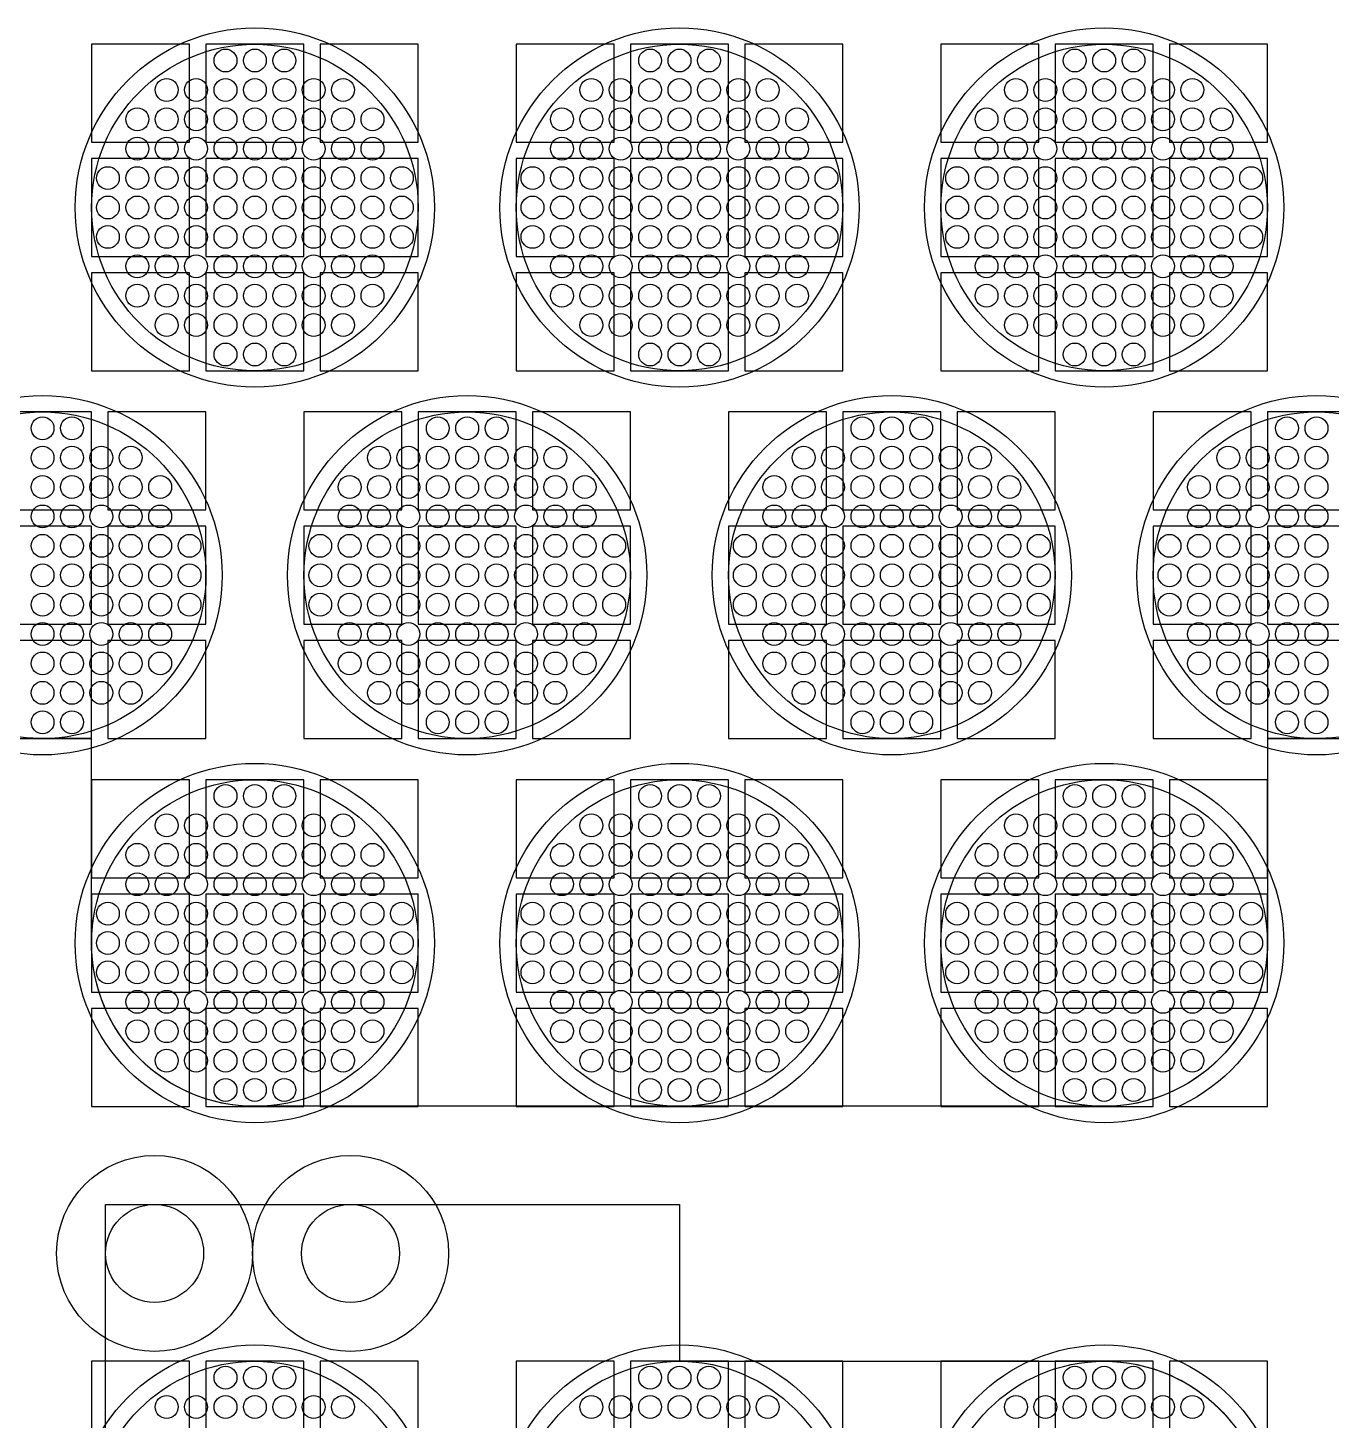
# Model space of a CAD drawing. Extents: x -49 to 54, y -38 to 38.
# Drawn here: x -15.6 to -11.61, y 1 to 5.263 of the extents above; entities that cross this region are included whole.
import ezdxf

# ---------------------------------------------------------------- set-up
doc = ezdxf.new("R2010")
doc.units = 0
for name, color, linetype in [('ADHESIVE_VIA_OPENINGS', 30, 'CONTINUOUS'), ('BACK_LAYER', 5, 'CONTINUOUS'), ('COND_LAYER_LOWER_ELECTRODE', 6, 'CONTINUOUS'), ('CONDUCTIVE_LAYER_BACK_LAYER', 2, 'CONTINUOUS'), ('EMITTER', 3, 'CONTINUOUS'), ('LOWER_ELECTRODE', 1, 'CONTINUOUS'), ('SUBSTRATE_VIA', 4, 'CONTINUOUS')]:
    doc.layers.add(name, color=color, linetype=linetype)

msp = doc.modelspace()

# ---------------------------------------------------------------- linework, layer by layer
at = {"layer": 'ADHESIVE_VIA_OPENINGS'}
for centre in [(-15.2116, 1.5111), (-14.6116, 1.5111)]:
    msp.add_circle(centre, 0.3, dxfattribs=at)
at = {"layer": 'BACK_LAYER'}
for points in [[(-15.4046, 4.9128), (-15.1046, 4.9128), (-15.1046, 5.2128), (-15.4046, 5.2128)], [(-15.0546, 4.9128), (-14.7546, 4.9128), (-14.7546, 5.2128), (-15.0546, 5.2128)], [(-14.7046, 4.9128), (-14.4046, 4.9128), (-14.4046, 5.2128), (-14.7046, 5.2128)], [(-14.1046, 4.9128), (-13.8046, 4.9128), (-13.8046, 5.2128), (-14.1046, 5.2128)], [(-13.7546, 4.9128), (-13.4546, 4.9128), (-13.4546, 5.2128), (-13.7546, 5.2128)], [(-13.4046, 4.9128), (-13.1046, 4.9128), (-13.1046, 5.2128), (-13.4046, 5.2128)], [(-12.8046, 4.9128), (-12.5046, 4.9128), (-12.5046, 5.2128), (-12.8046, 5.2128)], [(-12.4546, 4.9128), (-12.1546, 4.9128), (-12.1546, 5.2128), (-12.4546, 5.2128)], [(-12.1046, 4.9128), (-11.8046, 4.9128), (-11.8046, 5.2128), (-12.1046, 5.2128)], [(-15.4046, 4.5628), (-15.1046, 4.5628), (-15.1046, 4.8628), (-15.4046, 4.8628)], [(-15.0546, 4.5628), (-14.7546, 4.5628), (-14.7546, 4.8628), (-15.0546, 4.8628)], [(-14.7046, 4.5628), (-14.4046, 4.5628), (-14.4046, 4.8628), (-14.7046, 4.8628)], [(-14.1046, 4.5628), (-13.8046, 4.5628), (-13.8046, 4.8628), (-14.1046, 4.8628)], [(-13.7546, 4.5628), (-13.4546, 4.5628), (-13.4546, 4.8628), (-13.7546, 4.8628)], [(-13.4046, 4.5628), (-13.1046, 4.5628), (-13.1046, 4.8628), (-13.4046, 4.8628)], [(-12.8046, 4.5628), (-12.5046, 4.5628), (-12.5046, 4.8628), (-12.8046, 4.8628)], [(-12.4546, 4.5628), (-12.1546, 4.5628), (-12.1546, 4.8628), (-12.4546, 4.8628)], [(-12.1046, 4.5628), (-11.8046, 4.5628), (-11.8046, 4.8628), (-12.1046, 4.8628)], [(-15.4046, 4.2128), (-15.1046, 4.2128), (-15.1046, 4.5128), (-15.4046, 4.5128)], [(-15.0546, 4.2128), (-14.7546, 4.2128), (-14.7546, 4.5128), (-15.0546, 4.5128)], [(-14.7046, 4.2128), (-14.4046, 4.2128), (-14.4046, 4.5128), (-14.7046, 4.5128)], [(-14.1046, 4.2128), (-13.8046, 4.2128), (-13.8046, 4.5128), (-14.1046, 4.5128)], [(-13.7546, 4.2128), (-13.4546, 4.2128), (-13.4546, 4.5128), (-13.7546, 4.5128)], [(-13.4046, 4.2128), (-13.1046, 4.2128), (-13.1046, 4.5128), (-13.4046, 4.5128)], [(-12.8046, 4.2128), (-12.5046, 4.2128), (-12.5046, 4.5128), (-12.8046, 4.5128)], [(-12.4546, 4.2128), (-12.1546, 4.2128), (-12.1546, 4.5128), (-12.4546, 4.5128)], [(-12.1046, 4.2128), (-11.8046, 4.2128), (-11.8046, 4.5128), (-12.1046, 4.5128)], [(-15.7046, 3.787), (-15.4046, 3.787), (-15.4046, 4.087), (-15.7046, 4.087)], [(-15.3546, 3.787), (-15.0546, 3.787), (-15.0546, 4.087), (-15.3546, 4.087)], [(-14.7546, 3.787), (-14.4546, 3.787), (-14.4546, 4.087), (-14.7546, 4.087)], [(-14.4046, 3.787), (-14.1046, 3.787), (-14.1046, 4.087), (-14.4046, 4.087)], [(-14.0546, 3.787), (-13.7546, 3.787), (-13.7546, 4.087), (-14.0546, 4.087)], [(-13.4546, 3.787), (-13.1546, 3.787), (-13.1546, 4.087), (-13.4546, 4.087)], [(-13.1046, 3.787), (-12.8046, 3.787), (-12.8046, 4.087), (-13.1046, 4.087)], [(-12.7546, 3.787), (-12.4546, 3.787), (-12.4546, 4.087), (-12.7546, 4.087)], [(-12.1546, 3.787), (-11.8546, 3.787), (-11.8546, 4.087), (-12.1546, 4.087)], [(-11.8046, 3.787), (-11.5046, 3.787), (-11.5046, 4.087), (-11.8046, 4.087)], [(-15.7046, 3.437), (-15.4046, 3.437), (-15.4046, 3.737), (-15.7046, 3.737)], [(-15.3546, 3.437), (-15.0546, 3.437), (-15.0546, 3.737), (-15.3546, 3.737)], [(-14.7546, 3.437), (-14.4546, 3.437), (-14.4546, 3.737), (-14.7546, 3.737)], [(-14.4046, 3.437), (-14.1046, 3.437), (-14.1046, 3.737), (-14.4046, 3.737)], [(-14.0546, 3.437), (-13.7546, 3.437), (-13.7546, 3.737), (-14.0546, 3.737)], [(-13.4546, 3.437), (-13.1546, 3.437), (-13.1546, 3.737), (-13.4546, 3.737)], [(-13.1046, 3.437), (-12.8046, 3.437), (-12.8046, 3.737), (-13.1046, 3.737)], [(-12.7546, 3.437), (-12.4546, 3.437), (-12.4546, 3.737), (-12.7546, 3.737)], [(-12.1546, 3.437), (-11.8546, 3.437), (-11.8546, 3.737), (-12.1546, 3.737)], [(-11.8046, 3.437), (-11.5046, 3.437), (-11.5046, 3.737), (-11.8046, 3.737)], [(-15.7046, 3.087), (-15.4046, 3.087), (-15.4046, 3.387), (-15.7046, 3.387)], [(-15.3546, 3.087), (-15.0546, 3.087), (-15.0546, 3.387), (-15.3546, 3.387)], [(-14.7546, 3.087), (-14.4546, 3.087), (-14.4546, 3.387), (-14.7546, 3.387)], [(-14.4046, 3.087), (-14.1046, 3.087), (-14.1046, 3.387), (-14.4046, 3.387)], [(-14.0546, 3.087), (-13.7546, 3.087), (-13.7546, 3.387), (-14.0546, 3.387)], [(-13.4546, 3.087), (-13.1546, 3.087), (-13.1546, 3.387), (-13.4546, 3.387)], [(-13.1046, 3.087), (-12.8046, 3.087), (-12.8046, 3.387), (-13.1046, 3.387)], [(-12.7546, 3.087), (-12.4546, 3.087), (-12.4546, 3.387), (-12.7546, 3.387)], [(-12.1546, 3.087), (-11.8546, 3.087), (-11.8546, 3.387), (-12.1546, 3.387)], [(-11.8046, 3.087), (-11.5046, 3.087), (-11.5046, 3.387), (-11.8046, 3.387)], [(-15.4046, 2.6611), (-15.1046, 2.6611), (-15.1046, 2.9611), (-15.4046, 2.9611)], [(-15.0546, 2.6611), (-14.7546, 2.6611), (-14.7546, 2.9611), (-15.0546, 2.9611)], [(-14.7046, 2.6611), (-14.4046, 2.6611), (-14.4046, 2.9611), (-14.7046, 2.9611)], [(-14.1046, 2.6611), (-13.8046, 2.6611), (-13.8046, 2.9611), (-14.1046, 2.9611)], [(-13.7546, 2.6611), (-13.4546, 2.6611), (-13.4546, 2.9611), (-13.7546, 2.9611)], [(-13.4046, 2.6611), (-13.1046, 2.6611), (-13.1046, 2.9611), (-13.4046, 2.9611)], [(-12.8046, 2.6611), (-12.5046, 2.6611), (-12.5046, 2.9611), (-12.8046, 2.9611)], [(-12.4546, 2.6611), (-12.1546, 2.6611), (-12.1546, 2.9611), (-12.4546, 2.9611)], [(-12.1046, 2.6611), (-11.8046, 2.6611), (-11.8046, 2.9611), (-12.1046, 2.9611)], [(-15.4046, 2.3111), (-15.1046, 2.3111), (-15.1046, 2.6111), (-15.4046, 2.6111)], [(-15.0546, 2.3111), (-14.7546, 2.3111), (-14.7546, 2.6111), (-15.0546, 2.6111)], [(-14.7046, 2.3111), (-14.4046, 2.3111), (-14.4046, 2.6111), (-14.7046, 2.6111)], [(-14.1046, 2.3111), (-13.8046, 2.3111), (-13.8046, 2.6111), (-14.1046, 2.6111)], [(-13.7546, 2.3111), (-13.4546, 2.3111), (-13.4546, 2.6111), (-13.7546, 2.6111)], [(-13.4046, 2.3111), (-13.1046, 2.3111), (-13.1046, 2.6111), (-13.4046, 2.6111)], [(-12.8046, 2.3111), (-12.5046, 2.3111), (-12.5046, 2.6111), (-12.8046, 2.6111)], [(-12.4546, 2.3111), (-12.1546, 2.3111), (-12.1546, 2.6111), (-12.4546, 2.6111)], [(-12.1046, 2.3111), (-11.8046, 2.3111), (-11.8046, 2.6111), (-12.1046, 2.6111)], [(-15.4046, 1.9611), (-15.1046, 1.9611), (-15.1046, 2.2611), (-15.4046, 2.2611)], [(-15.0546, 1.9611), (-14.7546, 1.9611), (-14.7546, 2.2611), (-15.0546, 2.2611)], [(-14.7046, 1.9611), (-14.4046, 1.9611), (-14.4046, 2.2611), (-14.7046, 2.2611)], [(-14.1046, 1.9611), (-13.8046, 1.9611), (-13.8046, 2.2611), (-14.1046, 2.2611)], [(-13.7546, 1.9611), (-13.4546, 1.9611), (-13.4546, 2.2611), (-13.7546, 2.2611)], [(-13.4046, 1.9611), (-13.1046, 1.9611), (-13.1046, 2.2611), (-13.4046, 2.2611)], [(-12.8046, 1.9611), (-12.5046, 1.9611), (-12.5046, 2.2611), (-12.8046, 2.2611)], [(-12.4546, 1.9611), (-12.1546, 1.9611), (-12.1546, 2.2611), (-12.4546, 2.2611)], [(-12.1046, 1.9611), (-11.8046, 1.9611), (-11.8046, 2.2611), (-12.1046, 2.2611)], [(-15.4046, 0.8807), (-15.1046, 0.8807), (-15.1046, 1.1807), (-15.4046, 1.1807)], [(-15.0546, 0.8807), (-14.7546, 0.8807), (-14.7546, 1.1807), (-15.0546, 1.1807)], [(-14.7046, 0.8807), (-14.4046, 0.8807), (-14.4046, 1.1807), (-14.7046, 1.1807)], [(-14.1046, 0.8807), (-13.8046, 0.8807), (-13.8046, 1.1807), (-14.1046, 1.1807)], [(-13.7546, 0.8807), (-13.4546, 0.8807), (-13.4546, 1.1807), (-13.7546, 1.1807)], [(-13.4046, 0.8807), (-13.1046, 0.8807), (-13.1046, 1.1807), (-13.4046, 1.1807)], [(-12.8046, 0.8807), (-12.5046, 0.8807), (-12.5046, 1.1807), (-12.8046, 1.1807)], [(-12.4546, 0.8807), (-12.1546, 0.8807), (-12.1546, 1.1807), (-12.4546, 1.1807)], [(-12.1046, 0.8807), (-11.8046, 0.8807), (-11.8046, 1.1807), (-12.1046, 1.1807)]]:
    msp.add_lwpolyline(points, close=True, dxfattribs=at)
at = {"layer": 'COND_LAYER_LOWER_ELECTRODE'}
for centre in [(-14.9046, 4.7128), (-13.6046, 4.7128), (-12.3046, 4.7128), (-15.5546, 3.587), (-14.2546, 3.587), (-12.9546, 3.587), (-11.6546, 3.587), (-14.9046, 2.4611), (-13.6046, 2.4611), (-12.3046, 2.4611), (-14.9046, 0.6807), (-13.6046, 0.6807), (-12.3046, 0.6807)]:
    msp.add_circle(centre, 0.55, dxfattribs=at)
at = {"layer": 'CONDUCTIVE_LAYER_BACK_LAYER'}
for points in [[(-11.605, 3.0894), (-11.6248, 3.0878), (-11.6447, 3.0871), (-11.8046, 3.0871), (-11.8046, 2.4611), (-11.805, 2.4412), (-11.8062, 2.4214), (-11.8082, 2.4016), (-11.811, 2.3819), (-11.8145, 2.3624), (-11.8188, 2.3429), (-11.8239, 2.3237), (-11.8297, 2.3047), (-11.8363, 2.286), (-11.8437, 2.2675), (-11.8517, 2.2493), (-11.8605, 2.2315), (-11.87, 2.214), (-11.8802, 2.1969), (-11.891, 2.1802), (-11.9025, 2.164), (-11.9146, 2.1483), (-11.9274, 2.133), (-11.9407, 2.1183), (-11.9546, 2.1041), (-11.9691, 2.0904), (-11.9841, 2.0774), (-11.9996, 2.0649), (-12.0156, 2.0531), (-12.032, 2.042), (-12.0489, 2.0315), (-12.0662, 2.0216), (-12.0839, 2.0125), (-12.1019, 2.0041), (-12.1202, 1.9964), (-12.1388, 1.9894), (-12.1577, 1.9832), (-12.1768, 1.9777), (-12.1962, 1.973), (-12.2156, 1.9691), (-12.2353, 1.966), (-12.255, 1.9636), (-12.2748, 1.962), (-12.2947, 1.9612), (-14.9146, 1.9612), (-14.9345, 1.962), (-14.9543, 1.9636), (-14.974, 1.966), (-14.9936, 1.9691), (-15.0131, 1.973), (-15.0325, 1.9777), (-15.0516, 1.9832), (-15.0705, 1.9894), (-15.0891, 1.9964), (-15.1074, 2.0041), (-15.1254, 2.0125), (-15.1431, 2.0216), (-15.1604, 2.0315), (-15.1772, 2.042), (-15.1937, 2.0531), (-15.2097, 2.0649), (-15.2252, 2.0774), (-15.2402, 2.0904), (-15.2547, 2.1041), (-15.2686, 2.1183), (-15.2819, 2.133), (-15.2947, 2.1483), (-15.3068, 2.164), (-15.3183, 2.1802), (-15.3291, 2.1969), (-15.3393, 2.214), (-15.3488, 2.2315), (-15.3576, 2.2493), (-15.3656, 2.2675), (-15.373, 2.286), (-15.3796, 2.3047), (-15.3854, 2.3237), (-15.3905, 2.3429), (-15.3948, 2.3624), (-15.3983, 2.3819), (-15.4011, 2.4016), (-15.4031, 2.4214), (-15.4043, 2.4412), (-15.4046, 2.4611), (-15.4046, 3.0871), (-15.5646, 3.0871), (-15.5845, 3.0878), (-15.6043, 3.0894)], [(-15.3616, 0.8835), (-15.3616, 1.6611), (-13.6046, 1.6611), (-13.6046, 1.1806), (-12.2947, 1.1806), (-12.2748, 1.1798), (-12.255, 1.1783), (-12.2353, 1.1759), (-12.2156, 1.1728), (-12.1962, 1.1688), (-12.1768, 1.1641), (-12.1577, 1.1587), (-12.1388, 1.1524), (-12.1202, 1.1455), (-12.1019, 1.1378), (-12.0839, 1.1294), (-12.0662, 1.1202), (-12.0489, 1.1104), (-12.032, 1.0999), (-12.0156, 1.0887), (-11.9996, 1.0769), (-11.9841, 1.0645), (-11.9691, 1.0514), (-11.9546, 1.0378), (-11.9407, 1.0236), (-11.9274, 1.0088), (-11.9146, 0.9936)]]:
    msp.add_lwpolyline(points, dxfattribs=at)
at = {"layer": 'EMITTER'}
for centre in [(-14.9046, 4.7128), (-13.6046, 4.7128), (-12.3046, 4.7128), (-15.5546, 3.587), (-14.2546, 3.587), (-12.9546, 3.587), (-11.6546, 3.587), (-14.9046, 2.4611), (-13.6046, 2.4611), (-12.3046, 2.4611), (-14.9046, 0.6807), (-13.6046, 0.6807), (-12.3046, 0.6807)]:
    msp.add_circle(centre, 0.5, dxfattribs=at)
at = {"layer": 'LOWER_ELECTRODE'}
for centre in [(-14.9946, 5.1628), (-14.9046, 5.1628), (-14.8146, 5.1628), (-13.6946, 5.1628), (-13.6046, 5.1628), (-13.5146, 5.1628), (-12.3946, 5.1628), (-12.3046, 5.1628), (-12.2146, 5.1628), (-15.1746, 5.0728), (-15.0846, 5.0728), (-14.9946, 5.0728), (-14.9046, 5.0728), (-14.8146, 5.0728), (-14.7246, 5.0728), (-14.6346, 5.0728), (-13.8746, 5.0728), (-13.7846, 5.0728), (-13.6946, 5.0728), (-13.6046, 5.0728), (-13.5146, 5.0728), (-13.4246, 5.0728), (-13.3346, 5.0728), (-12.5746, 5.0728), (-12.4846, 5.0728), (-12.3946, 5.0728), (-12.3046, 5.0728), (-12.2146, 5.0728), (-12.1246, 5.0728), (-12.0346, 5.0728), (-15.2646, 4.9828), (-15.1746, 4.9828), (-15.0846, 4.9828), (-14.9946, 4.9828), (-14.9046, 4.9828), (-14.8146, 4.9828), (-14.7246, 4.9828), (-14.6346, 4.9828), (-14.5446, 4.9828), (-13.9646, 4.9828), (-13.8746, 4.9828), (-13.7846, 4.9828), (-13.6946, 4.9828), (-13.6046, 4.9828), (-13.5146, 4.9828), (-13.4246, 4.9828), (-13.3346, 4.9828), (-13.2446, 4.9828), (-12.6646, 4.9828), (-12.5746, 4.9828), (-12.4846, 4.9828), (-12.3946, 4.9828), (-12.3046, 4.9828), (-12.2146, 4.9828), (-12.1246, 4.9828), (-12.0346, 4.9828), (-11.9446, 4.9828), (-15.2646, 4.8928), (-15.1746, 4.8928), (-15.0846, 4.8928), (-14.9946, 4.8928), (-14.9046, 4.8928), (-14.8146, 4.8928), (-14.7246, 4.8928), (-14.6346, 4.8928), (-14.5446, 4.8928), (-13.9646, 4.8928), (-13.8746, 4.8928), (-13.7846, 4.8928), (-13.6946, 4.8928), (-13.6046, 4.8928), (-13.5146, 4.8928), (-13.4246, 4.8928), (-13.3346, 4.8928), (-13.2446, 4.8928), (-12.6646, 4.8928), (-12.5746, 4.8928), (-12.4846, 4.8928), (-12.3946, 4.8928), (-12.3046, 4.8928), (-12.2146, 4.8928), (-12.1246, 4.8928), (-12.0346, 4.8928), (-11.9446, 4.8928), (-15.3546, 4.8028), (-15.2646, 4.8028), (-15.1746, 4.8028), (-15.0846, 4.8028), (-14.9946, 4.8028), (-14.9046, 4.8028), (-14.8146, 4.8028), (-14.7246, 4.8028), (-14.6346, 4.8028), (-14.5446, 4.8028), (-14.4546, 4.8028), (-14.0546, 4.8028), (-13.9646, 4.8028), (-13.8746, 4.8028), (-13.7846, 4.8028), (-13.6946, 4.8028), (-13.6046, 4.8028), (-13.5146, 4.8028), (-13.4246, 4.8028), (-13.3346, 4.8028), (-13.2446, 4.8028), (-13.1546, 4.8028), (-12.7546, 4.8028), (-12.6646, 4.8028), (-12.5746, 4.8028), (-12.4846, 4.8028), (-12.3946, 4.8028), (-12.3046, 4.8028), (-12.2146, 4.8028), (-12.1246, 4.8028), (-12.0346, 4.8028), (-11.9446, 4.8028), (-11.8546, 4.8028), (-15.3546, 4.7128), (-15.2646, 4.7128), (-15.1746, 4.7128), (-15.0846, 4.7128), (-14.9946, 4.7128), (-14.9046, 4.7128), (-14.8146, 4.7128), (-14.7246, 4.7128), (-14.6346, 4.7128), (-14.5446, 4.7128), (-14.4546, 4.7128), (-14.0546, 4.7128), (-13.9646, 4.7128), (-13.8746, 4.7128), (-13.7846, 4.7128), (-13.6946, 4.7128), (-13.6046, 4.7128), (-13.5146, 4.7128), (-13.4246, 4.7128), (-13.3346, 4.7128), (-13.2446, 4.7128), (-13.1546, 4.7128), (-12.7546, 4.7128), (-12.6646, 4.7128), (-12.5746, 4.7128), (-12.4846, 4.7128), (-12.3946, 4.7128), (-12.3046, 4.7128), (-12.2146, 4.7128), (-12.1246, 4.7128), (-12.0346, 4.7128), (-11.9446, 4.7128), (-11.8546, 4.7128), (-15.3546, 4.6228), (-15.2646, 4.6228), (-15.1746, 4.6228), (-15.0846, 4.6228), (-14.9946, 4.6228), (-14.9046, 4.6228), (-14.8146, 4.6228), (-14.7246, 4.6228), (-14.6346, 4.6228), (-14.5446, 4.6228), (-14.4546, 4.6228), (-14.0546, 4.6228), (-13.9646, 4.6228), (-13.8746, 4.6228), (-13.7846, 4.6228), (-13.6946, 4.6228), (-13.6046, 4.6228), (-13.5146, 4.6228), (-13.4246, 4.6228), (-13.3346, 4.6228), (-13.2446, 4.6228), (-13.1546, 4.6228), (-12.7546, 4.6228), (-12.6646, 4.6228), (-12.5746, 4.6228), (-12.4846, 4.6228), (-12.3946, 4.6228), (-12.3046, 4.6228), (-12.2146, 4.6228), (-12.1246, 4.6228), (-12.0346, 4.6228), (-11.9446, 4.6228), (-11.8546, 4.6228), (-15.2646, 4.5328), (-15.1746, 4.5328), (-15.0846, 4.5328), (-14.9946, 4.5328), (-14.9046, 4.5328), (-14.8146, 4.5328), (-14.7246, 4.5328), (-14.6346, 4.5328), (-14.5446, 4.5328), (-13.9646, 4.5328), (-13.8746, 4.5328), (-13.7846, 4.5328), (-13.6946, 4.5328), (-13.6046, 4.5328), (-13.5146, 4.5328), (-13.4246, 4.5328), (-13.3346, 4.5328), (-13.2446, 4.5328), (-12.6646, 4.5328), (-12.5746, 4.5328), (-12.4846, 4.5328), (-12.3946, 4.5328), (-12.3046, 4.5328), (-12.2146, 4.5328), (-12.1246, 4.5328), (-12.0346, 4.5328), (-11.9446, 4.5328), (-15.2646, 4.4428), (-15.1746, 4.4428), (-15.0846, 4.4428), (-14.9946, 4.4428), (-14.9046, 4.4428), (-14.8146, 4.4428), (-14.7246, 4.4428), (-14.6346, 4.4428), (-14.5446, 4.4428), (-13.9646, 4.4428), (-13.8746, 4.4428), (-13.7846, 4.4428), (-13.6946, 4.4428), (-13.6046, 4.4428), (-13.5146, 4.4428), (-13.4246, 4.4428), (-13.3346, 4.4428), (-13.2446, 4.4428), (-12.6646, 4.4428), (-12.5746, 4.4428), (-12.4846, 4.4428), (-12.3946, 4.4428), (-12.3046, 4.4428), (-12.2146, 4.4428), (-12.1246, 4.4428), (-12.0346, 4.4428), (-11.9446, 4.4428), (-15.1746, 4.3528), (-15.0846, 4.3528), (-14.9946, 4.3528), (-14.9046, 4.3528), (-14.8146, 4.3528), (-14.7246, 4.3528), (-14.6346, 4.3528), (-13.8746, 4.3528), (-13.7846, 4.3528), (-13.6946, 4.3528), (-13.6046, 4.3528), (-13.5146, 4.3528), (-13.4246, 4.3528), (-13.3346, 4.3528), (-12.5746, 4.3528), (-12.4846, 4.3528), (-12.3946, 4.3528), (-12.3046, 4.3528), (-12.2146, 4.3528), (-12.1246, 4.3528), (-12.0346, 4.3528), (-14.9946, 4.2628), (-14.9046, 4.2628), (-14.8146, 4.2628), (-13.6946, 4.2628), (-13.6046, 4.2628), (-13.5146, 4.2628), (-12.3946, 4.2628), (-12.3046, 4.2628), (-12.2146, 4.2628), (-15.5546, 4.037), (-15.4646, 4.037), (-14.3446, 4.037), (-14.2546, 4.037), (-14.1646, 4.037), (-13.0446, 4.037), (-12.9546, 4.037), (-12.8646, 4.037), (-11.7446, 4.037), (-11.6546, 4.037), (-15.5546, 3.947), (-15.4646, 3.947), (-15.3746, 3.947), (-15.2846, 3.947), (-14.5246, 3.947), (-14.4346, 3.947), (-14.3446, 3.947), (-14.2546, 3.947), (-14.1646, 3.947), (-14.0746, 3.947), (-13.9846, 3.947), (-13.2246, 3.947), (-13.1346, 3.947), (-13.0446, 3.947), (-12.9546, 3.947), (-12.8646, 3.947), (-12.7746, 3.947), (-12.6846, 3.947), (-11.9246, 3.947), (-11.8346, 3.947), (-11.7446, 3.947), (-11.6546, 3.947), (-15.5546, 3.857), (-15.4646, 3.857), (-15.3746, 3.857), (-15.2846, 3.857), (-15.1946, 3.857), (-14.6146, 3.857), (-14.5246, 3.857), (-14.4346, 3.857), (-14.3446, 3.857), (-14.2546, 3.857), (-14.1646, 3.857), (-14.0746, 3.857), (-13.9846, 3.857), (-13.8946, 3.857), (-13.3146, 3.857), (-13.2246, 3.857), (-13.1346, 3.857), (-13.0446, 3.857), (-12.9546, 3.857), (-12.8646, 3.857), (-12.7746, 3.857), (-12.6846, 3.857), (-12.5946, 3.857), (-12.0146, 3.857), (-11.9246, 3.857), (-11.8346, 3.857), (-11.7446, 3.857), (-11.6546, 3.857), (-15.5546, 3.767), (-15.4646, 3.767), (-15.3746, 3.767), (-15.2846, 3.767), (-15.1946, 3.767), (-14.6146, 3.767), (-14.5246, 3.767), (-14.4346, 3.767), (-14.3446, 3.767), (-14.2546, 3.767), (-14.1646, 3.767), (-14.0746, 3.767), (-13.9846, 3.767), (-13.8946, 3.767), (-13.3146, 3.767), (-13.2246, 3.767), (-13.1346, 3.767), (-13.0446, 3.767), (-12.9546, 3.767), (-12.8646, 3.767), (-12.7746, 3.767), (-12.6846, 3.767), (-12.5946, 3.767), (-12.0146, 3.767), (-11.9246, 3.767), (-11.8346, 3.767), (-11.7446, 3.767), (-11.6546, 3.767), (-15.5546, 3.677), (-15.4646, 3.677), (-15.3746, 3.677), (-15.2846, 3.677), (-15.1946, 3.677), (-15.1046, 3.677), (-14.7046, 3.677), (-14.6146, 3.677), (-14.5246, 3.677), (-14.4346, 3.677), (-14.3446, 3.677), (-14.2546, 3.677), (-14.1646, 3.677), (-14.0746, 3.677), (-13.9846, 3.677), (-13.8946, 3.677), (-13.8046, 3.677), (-13.4046, 3.677), (-13.3146, 3.677), (-13.2246, 3.677), (-13.1346, 3.677), (-13.0446, 3.677), (-12.9546, 3.677), (-12.8646, 3.677), (-12.7746, 3.677), (-12.6846, 3.677), (-12.5946, 3.677), (-12.5046, 3.677), (-12.1046, 3.677), (-12.0146, 3.677), (-11.9246, 3.677), (-11.8346, 3.677), (-11.7446, 3.677), (-11.6546, 3.677), (-15.5546, 3.587), (-15.4646, 3.587), (-15.3746, 3.587), (-15.2846, 3.587), (-15.1946, 3.587), (-15.1046, 3.587), (-14.7046, 3.587), (-14.6146, 3.587), (-14.5246, 3.587), (-14.4346, 3.587), (-14.3446, 3.587), (-14.2546, 3.587), (-14.1646, 3.587), (-14.0746, 3.587), (-13.9846, 3.587), (-13.8946, 3.587), (-13.8046, 3.587), (-13.4046, 3.587), (-13.3146, 3.587), (-13.2246, 3.587), (-13.1346, 3.587), (-13.0446, 3.587), (-12.9546, 3.587), (-12.8646, 3.587), (-12.7746, 3.587), (-12.6846, 3.587), (-12.5946, 3.587), (-12.5046, 3.587), (-12.1046, 3.587), (-12.0146, 3.587), (-11.9246, 3.587), (-11.8346, 3.587), (-11.7446, 3.587), (-11.6546, 3.587), (-15.5546, 3.497), (-15.4646, 3.497), (-15.3746, 3.497), (-15.2846, 3.497), (-15.1946, 3.497), (-15.1046, 3.497), (-14.7046, 3.497), (-14.6146, 3.497), (-14.5246, 3.497), (-14.4346, 3.497), (-14.3446, 3.497), (-14.2546, 3.497), (-14.1646, 3.497), (-14.0746, 3.497), (-13.9846, 3.497), (-13.8946, 3.497), (-13.8046, 3.497), (-13.4046, 3.497), (-13.3146, 3.497), (-13.2246, 3.497), (-13.1346, 3.497), (-13.0446, 3.497), (-12.9546, 3.497), (-12.8646, 3.497), (-12.7746, 3.497), (-12.6846, 3.497), (-12.5946, 3.497), (-12.5046, 3.497), (-12.1046, 3.497), (-12.0146, 3.497), (-11.9246, 3.497), (-11.8346, 3.497), (-11.7446, 3.497), (-11.6546, 3.497), (-15.5546, 3.407), (-15.4646, 3.407), (-15.3746, 3.407), (-15.2846, 3.407), (-15.1946, 3.407), (-14.6146, 3.407), (-14.5246, 3.407), (-14.4346, 3.407), (-14.3446, 3.407), (-14.2546, 3.407), (-14.1646, 3.407), (-14.0746, 3.407), (-13.9846, 3.407), (-13.8946, 3.407), (-13.3146, 3.407), (-13.2246, 3.407), (-13.1346, 3.407), (-13.0446, 3.407), (-12.9546, 3.407), (-12.8646, 3.407), (-12.7746, 3.407), (-12.6846, 3.407), (-12.5946, 3.407), (-12.0146, 3.407), (-11.9246, 3.407), (-11.8346, 3.407), (-11.7446, 3.407), (-11.6546, 3.407), (-15.5546, 3.317), (-15.4646, 3.317), (-15.3746, 3.317), (-15.2846, 3.317), (-15.1946, 3.317), (-14.6146, 3.317), (-14.5246, 3.317), (-14.4346, 3.317), (-14.3446, 3.317), (-14.2546, 3.317), (-14.1646, 3.317), (-14.0746, 3.317), (-13.9846, 3.317), (-13.8946, 3.317), (-13.3146, 3.317), (-13.2246, 3.317), (-13.1346, 3.317), (-13.0446, 3.317), (-12.9546, 3.317), (-12.8646, 3.317), (-12.7746, 3.317), (-12.6846, 3.317), (-12.5946, 3.317), (-12.0146, 3.317), (-11.9246, 3.317), (-11.8346, 3.317), (-11.7446, 3.317), (-11.6546, 3.317), (-15.5546, 3.227), (-15.4646, 3.227), (-15.3746, 3.227), (-15.2846, 3.227), (-14.5246, 3.227), (-14.4346, 3.227), (-14.3446, 3.227), (-14.2546, 3.227), (-14.1646, 3.227), (-14.0746, 3.227), (-13.9846, 3.227), (-13.2246, 3.227), (-13.1346, 3.227), (-13.0446, 3.227), (-12.9546, 3.227), (-12.8646, 3.227), (-12.7746, 3.227), (-12.6846, 3.227), (-11.9246, 3.227), (-11.8346, 3.227), (-11.7446, 3.227), (-11.6546, 3.227), (-15.5546, 3.137), (-15.4646, 3.137), (-14.3446, 3.137), (-14.2546, 3.137), (-14.1646, 3.137), (-13.0446, 3.137), (-12.9546, 3.137), (-12.8646, 3.137), (-11.7446, 3.137), (-11.6546, 3.137), (-14.9946, 2.9111), (-14.9046, 2.9111), (-14.8146, 2.9111), (-13.6946, 2.9111), (-13.6046, 2.9111), (-13.5146, 2.9111), (-12.3946, 2.9111), (-12.3046, 2.9111), (-12.2146, 2.9111), (-15.1746, 2.8211), (-15.0846, 2.8211), (-14.9946, 2.8211), (-14.9046, 2.8211), (-14.8146, 2.8211), (-14.7246, 2.8211), (-14.6346, 2.8211), (-13.8746, 2.8211), (-13.7846, 2.8211), (-13.6946, 2.8211), (-13.6046, 2.8211), (-13.5146, 2.8211), (-13.4246, 2.8211), (-13.3346, 2.8211), (-12.5746, 2.8211), (-12.4846, 2.8211), (-12.3946, 2.8211), (-12.3046, 2.8211), (-12.2146, 2.8211), (-12.1246, 2.8211), (-12.0346, 2.8211), (-15.2646, 2.7311), (-15.1746, 2.7311), (-15.0846, 2.7311), (-14.9946, 2.7311), (-14.9046, 2.7311), (-14.8146, 2.7311), (-14.7246, 2.7311), (-14.6346, 2.7311), (-14.5446, 2.7311), (-13.9646, 2.7311), (-13.8746, 2.7311), (-13.7846, 2.7311), (-13.6946, 2.7311), (-13.6046, 2.7311), (-13.5146, 2.7311), (-13.4246, 2.7311), (-13.3346, 2.7311), (-13.2446, 2.7311), (-12.6646, 2.7311), (-12.5746, 2.7311), (-12.4846, 2.7311), (-12.3946, 2.7311), (-12.3046, 2.7311), (-12.2146, 2.7311), (-12.1246, 2.7311), (-12.0346, 2.7311), (-11.9446, 2.7311), (-15.2646, 2.6411), (-15.1746, 2.6411), (-15.0846, 2.6411), (-14.9946, 2.6411), (-14.9046, 2.6411), (-14.8146, 2.6411), (-14.7246, 2.6411), (-14.6346, 2.6411), (-14.5446, 2.6411), (-13.9646, 2.6411), (-13.8746, 2.6411), (-13.7846, 2.6411), (-13.6946, 2.6411), (-13.6046, 2.6411), (-13.5146, 2.6411), (-13.4246, 2.6411), (-13.3346, 2.6411), (-13.2446, 2.6411), (-12.6646, 2.6411), (-12.5746, 2.6411), (-12.4846, 2.6411), (-12.3946, 2.6411), (-12.3046, 2.6411), (-12.2146, 2.6411), (-12.1246, 2.6411), (-12.0346, 2.6411), (-11.9446, 2.6411), (-15.3546, 2.5511), (-15.2646, 2.5511), (-15.1746, 2.5511), (-15.0846, 2.5511), (-14.9946, 2.5511), (-14.9046, 2.5511), (-14.8146, 2.5511), (-14.7246, 2.5511), (-14.6346, 2.5511), (-14.5446, 2.5511), (-14.4546, 2.5511), (-14.0546, 2.5511), (-13.9646, 2.5511), (-13.8746, 2.5511), (-13.7846, 2.5511), (-13.6946, 2.5511), (-13.6046, 2.5511), (-13.5146, 2.5511), (-13.4246, 2.5511), (-13.3346, 2.5511), (-13.2446, 2.5511), (-13.1546, 2.5511), (-12.7546, 2.5511), (-12.6646, 2.5511), (-12.5746, 2.5511), (-12.4846, 2.5511), (-12.3946, 2.5511), (-12.3046, 2.5511), (-12.2146, 2.5511), (-12.1246, 2.5511), (-12.0346, 2.5511), (-11.9446, 2.5511), (-11.8546, 2.5511), (-15.3546, 2.4611), (-15.2646, 2.4611), (-15.1746, 2.4611), (-15.0846, 2.4611), (-14.9946, 2.4611), (-14.9046, 2.4611), (-14.8146, 2.4611), (-14.7246, 2.4611), (-14.6346, 2.4611), (-14.5446, 2.4611), (-14.4546, 2.4611), (-14.0546, 2.4611), (-13.9646, 2.4611), (-13.8746, 2.4611), (-13.7846, 2.4611), (-13.6946, 2.4611), (-13.6046, 2.4611), (-13.5146, 2.4611), (-13.4246, 2.4611), (-13.3346, 2.4611), (-13.2446, 2.4611), (-13.1546, 2.4611), (-12.7546, 2.4611), (-12.6646, 2.4611), (-12.5746, 2.4611), (-12.4846, 2.4611), (-12.3946, 2.4611), (-12.3046, 2.4611), (-12.2146, 2.4611), (-12.1246, 2.4611), (-12.0346, 2.4611), (-11.9446, 2.4611), (-11.8546, 2.4611), (-15.3546, 2.3711), (-15.2646, 2.3711), (-15.1746, 2.3711), (-15.0846, 2.3711), (-14.9946, 2.3711), (-14.9046, 2.3711), (-14.8146, 2.3711), (-14.7246, 2.3711), (-14.6346, 2.3711), (-14.5446, 2.3711), (-14.4546, 2.3711), (-14.0546, 2.3711), (-13.9646, 2.3711), (-13.8746, 2.3711), (-13.7846, 2.3711), (-13.6946, 2.3711), (-13.6046, 2.3711), (-13.5146, 2.3711), (-13.4246, 2.3711), (-13.3346, 2.3711), (-13.2446, 2.3711), (-13.1546, 2.3711), (-12.7546, 2.3711), (-12.6646, 2.3711), (-12.5746, 2.3711), (-12.4846, 2.3711), (-12.3946, 2.3711), (-12.3046, 2.3711), (-12.2146, 2.3711), (-12.1246, 2.3711), (-12.0346, 2.3711), (-11.9446, 2.3711), (-11.8546, 2.3711), (-15.2646, 2.2811), (-15.1746, 2.2811), (-15.0846, 2.2811), (-14.9946, 2.2811), (-14.9046, 2.2811), (-14.8146, 2.2811), (-14.7246, 2.2811), (-14.6346, 2.2811), (-14.5446, 2.2811), (-13.9646, 2.2811), (-13.8746, 2.2811), (-13.7846, 2.2811), (-13.6946, 2.2811), (-13.6046, 2.2811), (-13.5146, 2.2811), (-13.4246, 2.2811), (-13.3346, 2.2811), (-13.2446, 2.2811), (-12.6646, 2.2811), (-12.5746, 2.2811), (-12.4846, 2.2811), (-12.3946, 2.2811), (-12.3046, 2.2811), (-12.2146, 2.2811), (-12.1246, 2.2811), (-12.0346, 2.2811), (-11.9446, 2.2811), (-15.2646, 2.1911), (-15.1746, 2.1911), (-15.0846, 2.1911), (-14.9946, 2.1911), (-14.9046, 2.1911), (-14.8146, 2.1911), (-14.7246, 2.1911), (-14.6346, 2.1911), (-14.5446, 2.1911), (-13.9646, 2.1911), (-13.8746, 2.1911), (-13.7846, 2.1911), (-13.6946, 2.1911), (-13.6046, 2.1911), (-13.5146, 2.1911), (-13.4246, 2.1911), (-13.3346, 2.1911), (-13.2446, 2.1911), (-12.6646, 2.1911), (-12.5746, 2.1911), (-12.4846, 2.1911), (-12.3946, 2.1911), (-12.3046, 2.1911), (-12.2146, 2.1911), (-12.1246, 2.1911), (-12.0346, 2.1911), (-11.9446, 2.1911), (-15.1746, 2.1011), (-15.0846, 2.1011), (-14.9946, 2.1011), (-14.9046, 2.1011), (-14.8146, 2.1011), (-14.7246, 2.1011), (-14.6346, 2.1011), (-13.8746, 2.1011), (-13.7846, 2.1011), (-13.6946, 2.1011), (-13.6046, 2.1011), (-13.5146, 2.1011), (-13.4246, 2.1011), (-13.3346, 2.1011), (-12.5746, 2.1011), (-12.4846, 2.1011), (-12.3946, 2.1011), (-12.3046, 2.1011), (-12.2146, 2.1011), (-12.1246, 2.1011), (-12.0346, 2.1011), (-14.9946, 2.0111), (-14.9046, 2.0111), (-14.8146, 2.0111), (-13.6946, 2.0111), (-13.6046, 2.0111), (-13.5146, 2.0111), (-12.3946, 2.0111), (-12.3046, 2.0111), (-12.2146, 2.0111), (-14.9946, 1.1307), (-14.9046, 1.1307), (-14.8146, 1.1307), (-13.6946, 1.1307), (-13.6046, 1.1307), (-13.5146, 1.1307), (-12.3946, 1.1307), (-12.3046, 1.1307), (-12.2146, 1.1307), (-15.1746, 1.0407), (-15.0846, 1.0407), (-14.9946, 1.0407), (-14.9046, 1.0407), (-14.8146, 1.0407), (-14.7246, 1.0407), (-14.6346, 1.0407), (-13.8746, 1.0407), (-13.7846, 1.0407), (-13.6946, 1.0407), (-13.6046, 1.0407), (-13.5146, 1.0407), (-13.4246, 1.0407), (-13.3346, 1.0407), (-12.5746, 1.0407), (-12.4846, 1.0407), (-12.3946, 1.0407), (-12.3046, 1.0407), (-12.2146, 1.0407), (-12.1246, 1.0407), (-12.0346, 1.0407)]:
    msp.add_circle(centre, 0.035, dxfattribs=at)
at = {"layer": 'SUBSTRATE_VIA'}
for centre in [(-15.2116, 1.5111), (-14.6116, 1.5111)]:
    msp.add_circle(centre, 0.15, dxfattribs=at)

doc.saveas('drawing.dxf')
